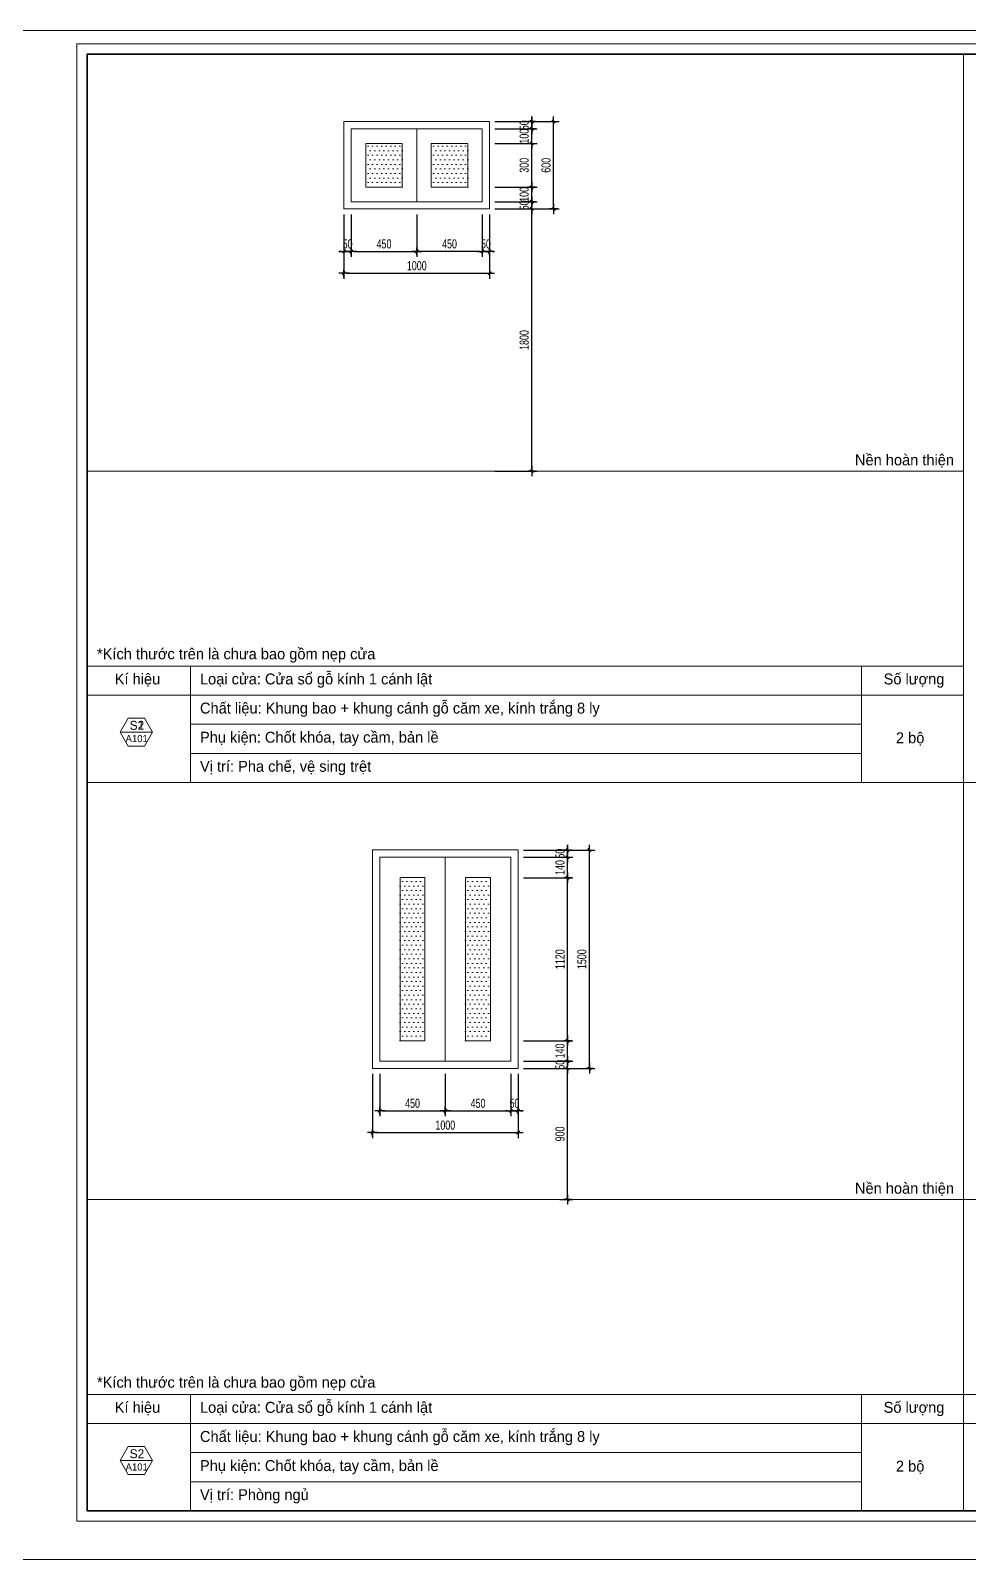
# Model space of a CAD drawing. Header units: inches. Extents: x 88947 to 296847, y 35049 to 161062.
# Drawn here: x 237836 to 244278, y 56051 to 66552 of the extents above; entities that cross this region are included whole.
import ezdxf
from ezdxf.enums import TextEntityAlignment as Align

# ---------------------------------------------------------------- set-up
doc = ezdxf.new("R2010")
doc.units = ezdxf.units.IN
doc.header["$MEASUREMENT"] = 0
doc.header["$PDMODE"] = 1
for name, color, linetype, lineweight in [('A-Dims', 145, 'Continuous', 25), ('A-Text', 30, 'Continuous', 9), ('A-Wall', 2, 'Continuous', 35), ('CUA', 42, 'Continuous', 20), ('DIM', 7, 'Continuous', 25), ('DOOR', 142, 'Continuous', 15), ('HACTH', 8, 'Continuous', 5), ('KHUNG 2', 144, 'Continuous', 18), ('NETMANH', 192, 'Continuous', 18)]:
    doc.layers.add(name, color=color, linetype=linetype, lineweight=lineweight)
doc.styles.add('FRANKO', font='VFRANKO.TTF')
doc.styles.add('KH-TEXT', font='VAVON.TTF')
doc.styles.add('VNI-HELVE-CONDENSE', font='VNARIAL.TTF', dxfattribs={"width": 0.7})
doc.dimstyles.new('TAS-50', dxfattribs={"dimscale": 25, "dimtxt": 2.5, "dimasz": 0.7, "dimexe": 1.5, "dimexo": 1.5, "dimgap": 0.8, "dimtad": 1, "dimdec": 0, "dimzin": 3, "dimdsep": 46, "dimtxsty": 'VNI-HELVE-CONDENSE', "dimblk": 'TICK', "dimcen": 2.5, "dimclrt": 71, "dimazin": 2, "dimtfac": 0.75, "dimtdec": 0, "dimtix": 1, "dimtmove": 2, "dimatfit": 2, "dimldrblk": 'TICK123', "dimfxl": 1.5, "dimtolj": 1, "dimtzin": 0, "dimarcsym": 0})

# ---------------------------------------------------------------- blocks, each defined once
blk = doc.blocks.new('khung ten')
at = {"layer": 'A-Wall', "ltscale": 0.7}
blk.add_lwpolyline([(267204, -219099), (305804, -219099), (305804, -190799), (267204, -190799)], close=True, dxfattribs=at)
at = {"layer": 'KHUNG 2', "ltscale": 0.7}
blk.add_lwpolyline([(267004, -219299), (306004, -219299), (306004, -190599), (267004, -190599)], close=True, dxfattribs=at)
at = {"layer": 'NETMANH', "ltscale": 0.7}
blk.add_lwpolyline([(265004, -220042), (307004, -220042), (307004, -190342), (265004, -190342)], close=True, dxfattribs=at)
blk = doc.blocks.new('KH-WIN')
blk.add_line((-4.52, 0), (4.52, 0))
blk.add_lwpolyline([(-2.26, 3.91), (-4.52, 0), (-2.26, -3.91), (2.26, -3.91), (4.52, 0), (2.26, 3.91)], close=True)
at = {"color": 3, "style": 'KH-TEXT'}
blk.add_attdef('SYMBOL', text='', height=2.5, dxfattribs=at).set_placement((0.15, 1.89), align=Align.MIDDLE_CENTER)
at = {"style": 'KH-TEXT'}
blk.add_attdef('TYPE', text='', height=2, dxfattribs=at).set_placement((0.09, -1.83), align=Align.MIDDLE_CENTER)
blk = doc.blocks.new('TICK')
at = {"layer": 'A-Dims', "color": 1}
for p, q in [((-2, 0), (2, 0)), ((0, 1.5), (0, -1.5))]:
    blk.add_line(p, q, dxfattribs=at)
at = {"layer": 'A-Dims', "color": 1, "const_width": 0.788}
blk.add_lwpolyline([(-0.33, -0.35), (0.38, 0.38)], dxfattribs=at)
at = {"layer": 'A-Dims', "color": 1, "const_width": 0.394}
for points in [[(0.24, 0.52, -0.414214), (0.52, 0.52, -1)], [(0.52, 0.52, -0.414214), (0.52, 0.24, -1)], [(-0.47, -0.21, 0.414214), (-0.47, -0.49, 1)], [(-0.47, -0.49, 0.414214), (-0.19, -0.49, 1)]]:
    blk.add_lwpolyline(points, format="xyb", dxfattribs=at)
blk = doc.blocks.new('*D4312')
at = {"layer": 'Defpoints', "color": 0}
for p in [(240989, 65377), (240989, 65327), (241279, 65377)]:
    blk.add_point(p, dxfattribs=at)
at = {"layer": 'DIM', "color": 0, "lineweight": -2}
for p, q in [((241026, 65377), (241316, 65377)), ((241026, 65327), (241316, 65327)), ((241279, 65395), (241279, 65412)), ((241279, 65327), (241279, 65377)), ((241279, 65310), (241279, 65292))]:
    blk.add_line(p, q, dxfattribs=at)
at = {"layer": 'DIM', "color": 0, "lineweight": -2, "xscale": 17.5, "yscale": 17.5, "zscale": 17.5}
for p, rotation in [((241279, 65377), 270), ((241279, 65327), 90)]:
    blk.add_blockref('TICK', p, dxfattribs=dict(at, rotation=rotation))
at = {"layer": 'DIM', "color": 71, "insert": (241227, 65352), "char_height": 62.5, "attachment_point": 5, "rotation": 90, "style": 'VNI-HELVE-CONDENSE'}
blk.add_mtext('\\A1;50', dxfattribs=at)
blk = doc.blocks.new('TICK123')
at = {"layer": 'A-Dims', "color": 1}
blk.add_lwpolyline([(0.05, 0, 0, 0.84, 0), (-2.11, 0, 8.4, 8.4, 0)], format="xyseb", dxfattribs=at)
blk = doc.blocks.new('*D4313')
at = {"layer": 'Defpoints', "color": 0}
for p in [(240989, 65477), (241279, 65477), (240989, 65377)]:
    blk.add_point(p, dxfattribs=at)
at = {"layer": 'DIM', "color": 0, "lineweight": -2}
for p, q in [((241026, 65477), (241316, 65477)), ((241279, 65495), (241279, 65512)), ((241279, 65377), (241279, 65477)), ((241026, 65377), (241316, 65377)), ((241279, 65360), (241279, 65342))]:
    blk.add_line(p, q, dxfattribs=at)
at = {"layer": 'DIM', "color": 0, "lineweight": -2, "xscale": 17.5, "yscale": 17.5, "zscale": 17.5}
for p, rotation in [((241279, 65477), 270), ((241279, 65377), 90)]:
    blk.add_blockref('TICK', p, dxfattribs=dict(at, rotation=rotation))
at = {"layer": 'DIM', "color": 71, "insert": (241227, 65427), "char_height": 62.5, "attachment_point": 5, "rotation": 90, "style": 'VNI-HELVE-CONDENSE'}
blk.add_mtext('\\A1;100', dxfattribs=at)
blk = doc.blocks.new('*D4314')
at = {"layer": 'Defpoints', "color": 0}
for p in [(240989, 65927), (240989, 65877), (241279, 65927)]:
    blk.add_point(p, dxfattribs=at)
at = {"layer": 'DIM', "color": 0, "lineweight": -2}
for p, q in [((241279, 65945), (241279, 65962)), ((241026, 65927), (241316, 65927)), ((241026, 65877), (241316, 65877)), ((241279, 65877), (241279, 65927)), ((241279, 65860), (241279, 65842))]:
    blk.add_line(p, q, dxfattribs=at)
at = {"layer": 'DIM', "color": 0, "lineweight": -2, "xscale": 17.5, "yscale": 17.5, "zscale": 17.5}
for p, rotation in [((241279, 65927), 270), ((241279, 65877), 90)]:
    blk.add_blockref('TICK', p, dxfattribs=dict(at, rotation=rotation))
at = {"layer": 'DIM', "color": 71, "insert": (241227, 65902), "char_height": 62.5, "attachment_point": 5, "rotation": 90, "style": 'VNI-HELVE-CONDENSE'}
blk.add_mtext('\\A1;50', dxfattribs=at)
blk = doc.blocks.new('*D4315')
at = {"layer": 'Defpoints', "color": 0}
for p in [(239989, 65327), (240039, 65327), (240039, 65036)]:
    blk.add_point(p, dxfattribs=at)
at = {"layer": 'DIM', "color": 0, "lineweight": -2}
for p, q in [((239989, 65290), (239989, 64998)), ((240039, 65290), (240039, 64998)), ((239971, 65036), (239954, 65036)), ((239989, 65036), (240039, 65036)), ((240056, 65036), (240074, 65036))]:
    blk.add_line(p, q, dxfattribs=at)
at = {"layer": 'DIM', "color": 0, "lineweight": -2, "xscale": 17.5, "yscale": 17.5, "zscale": 17.5}
blk.add_blockref('TICK', (239989, 65036), dxfattribs=at)
at = {"layer": 'DIM', "color": 0, "lineweight": -2, "xscale": 17.5, "yscale": 17.5, "zscale": 17.5, "rotation": 180}
blk.add_blockref('TICK', (240039, 65036), dxfattribs=at)
at = {"layer": 'DIM', "color": 71, "insert": (240014, 65087), "char_height": 62.5, "attachment_point": 5, "style": 'VNI-HELVE-CONDENSE'}
blk.add_mtext('\\A1;50', dxfattribs=at)
blk = doc.blocks.new('*D4316')
at = {"layer": 'Defpoints', "color": 0}
for p in [(240039, 65327), (240489, 65327), (240489, 65036)]:
    blk.add_point(p, dxfattribs=at)
at = {"layer": 'DIM', "color": 0, "lineweight": -2}
for p, q in [((240039, 65290), (240039, 64998)), ((240489, 65290), (240489, 64998)), ((240056, 65036), (240471, 65036))]:
    blk.add_line(p, q, dxfattribs=at)
at = {"layer": 'DIM', "color": 0, "lineweight": -2, "xscale": 17.5, "yscale": 17.5, "zscale": 17.5, "rotation": 180}
blk.add_blockref('TICK', (240039, 65036), dxfattribs=at)
at = {"layer": 'DIM', "color": 0, "lineweight": -2, "xscale": 17.5, "yscale": 17.5, "zscale": 17.5}
blk.add_blockref('TICK', (240489, 65036), dxfattribs=at)
at = {"layer": 'DIM', "color": 71, "insert": (240264, 65087), "char_height": 62.5, "attachment_point": 5, "style": 'VNI-HELVE-CONDENSE'}
blk.add_mtext('\\A1;450', dxfattribs=at)
blk = doc.blocks.new('*D4317')
at = {"layer": 'Defpoints', "color": 0}
for p in [(239989, 65327), (240989, 65327), (240989, 64886)]:
    blk.add_point(p, dxfattribs=at)
at = {"layer": 'DIM', "color": 0, "lineweight": -2}
for p, q in [((239989, 65290), (239989, 64848)), ((240989, 65290), (240989, 64848)), ((240006, 64886), (240971, 64886))]:
    blk.add_line(p, q, dxfattribs=at)
at = {"layer": 'DIM', "color": 0, "lineweight": -2, "xscale": 17.5, "yscale": 17.5, "zscale": 17.5, "rotation": 180}
blk.add_blockref('TICK', (239989, 64886), dxfattribs=at)
at = {"layer": 'DIM', "color": 0, "lineweight": -2, "xscale": 17.5, "yscale": 17.5, "zscale": 17.5}
blk.add_blockref('TICK', (240989, 64886), dxfattribs=at)
at = {"layer": 'DIM', "color": 71, "insert": (240489, 64937), "char_height": 62.5, "attachment_point": 5, "style": 'VNI-HELVE-CONDENSE'}
blk.add_mtext('\\A1;1000', dxfattribs=at)
blk = doc.blocks.new('*D4318')
at = {"layer": 'Defpoints', "color": 0}
for p in [(240989, 65777), (241279, 65777), (240989, 65477)]:
    blk.add_point(p, dxfattribs=at)
at = {"layer": 'DIM', "color": 0, "lineweight": -2}
for p, q in [((241026, 65777), (241316, 65777)), ((241279, 65495), (241279, 65760)), ((241026, 65477), (241316, 65477))]:
    blk.add_line(p, q, dxfattribs=at)
at = {"layer": 'DIM', "color": 0, "lineweight": -2, "xscale": 17.5, "yscale": 17.5, "zscale": 17.5}
for p, rotation in [((241279, 65777), 90), ((241279, 65477), 270)]:
    blk.add_blockref('TICK', p, dxfattribs=dict(at, rotation=rotation))
at = {"layer": 'DIM', "color": 71, "insert": (241227, 65627), "char_height": 62.5, "attachment_point": 5, "rotation": 90, "style": 'VNI-HELVE-CONDENSE'}
blk.add_mtext('\\A1;300', dxfattribs=at)
blk = doc.blocks.new('*D4319')
at = {"layer": 'Defpoints', "color": 0}
for p in [(240989, 65877), (241279, 65877), (240989, 65777)]:
    blk.add_point(p, dxfattribs=at)
at = {"layer": 'DIM', "color": 0, "lineweight": -2}
for p, q in [((241026, 65877), (241316, 65877)), ((241279, 65895), (241279, 65912)), ((241279, 65777), (241279, 65877)), ((241026, 65777), (241316, 65777)), ((241279, 65760), (241279, 65742))]:
    blk.add_line(p, q, dxfattribs=at)
at = {"layer": 'DIM', "color": 0, "lineweight": -2, "xscale": 17.5, "yscale": 17.5, "zscale": 17.5}
for p, rotation in [((241279, 65877), 270), ((241279, 65777), 90)]:
    blk.add_blockref('TICK', p, dxfattribs=dict(at, rotation=rotation))
at = {"layer": 'DIM', "color": 71, "insert": (241227, 65827), "char_height": 62.5, "attachment_point": 5, "rotation": 90, "style": 'VNI-HELVE-CONDENSE'}
blk.add_mtext('\\A1;100', dxfattribs=at)
blk = doc.blocks.new('*D4320')
at = {"layer": 'Defpoints', "color": 0}
for p in [(240989, 65927), (241429, 65927), (240989, 65327)]:
    blk.add_point(p, dxfattribs=at)
at = {"layer": 'DIM', "color": 0, "lineweight": -2}
for p, q in [((241026, 65927), (241466, 65927)), ((241429, 65345), (241429, 65910)), ((241026, 65327), (241466, 65327))]:
    blk.add_line(p, q, dxfattribs=at)
at = {"layer": 'DIM', "color": 0, "lineweight": -2, "xscale": 17.5, "yscale": 17.5, "zscale": 17.5}
for p, rotation in [((241429, 65927), 90), ((241429, 65327), 270)]:
    blk.add_blockref('TICK', p, dxfattribs=dict(at, rotation=rotation))
at = {"layer": 'DIM', "color": 71, "insert": (241377, 65627), "char_height": 62.5, "attachment_point": 5, "rotation": 90, "style": 'VNI-HELVE-CONDENSE'}
blk.add_mtext('\\A1;600', dxfattribs=at)
blk = doc.blocks.new('*D4321')
at = {"layer": 'Defpoints', "color": 0}
for p in [(240989, 65327), (241279, 65327), (240989, 63527)]:
    blk.add_point(p, dxfattribs=at)
at = {"layer": 'DIM', "color": 0, "lineweight": -2}
for p, q in [((241026, 65327), (241316, 65327)), ((241279, 63545), (241279, 65310)), ((241026, 63527), (241316, 63527))]:
    blk.add_line(p, q, dxfattribs=at)
at = {"layer": 'DIM', "color": 0, "lineweight": -2, "xscale": 17.5, "yscale": 17.5, "zscale": 17.5}
for p, rotation in [((241279, 65327), 90), ((241279, 63527), 270)]:
    blk.add_blockref('TICK', p, dxfattribs=dict(at, rotation=rotation))
at = {"layer": 'DIM', "color": 71, "insert": (241227, 64427), "char_height": 62.5, "attachment_point": 5, "rotation": 90, "style": 'VNI-HELVE-CONDENSE'}
blk.add_mtext('\\A1;1800', dxfattribs=at)
blk = doc.blocks.new('*D4322')
at = {"layer": 'Defpoints', "color": 0}
for p in [(240939, 65327), (240989, 65327), (240939, 65036)]:
    blk.add_point(p, dxfattribs=at)
at = {"layer": 'DIM', "color": 0, "lineweight": -2}
for p, q in [((240939, 65290), (240939, 64998)), ((240989, 65290), (240989, 64998)), ((240921, 65036), (240904, 65036)), ((240989, 65036), (240939, 65036)), ((241006, 65036), (241024, 65036))]:
    blk.add_line(p, q, dxfattribs=at)
at = {"layer": 'DIM', "color": 0, "lineweight": -2, "xscale": 17.5, "yscale": 17.5, "zscale": 17.5}
blk.add_blockref('TICK', (240939, 65036), dxfattribs=at)
at = {"layer": 'DIM', "color": 0, "lineweight": -2, "xscale": 17.5, "yscale": 17.5, "zscale": 17.5, "rotation": 180}
blk.add_blockref('TICK', (240989, 65036), dxfattribs=at)
at = {"layer": 'DIM', "color": 71, "insert": (240964, 65087), "char_height": 62.5, "attachment_point": 5, "style": 'VNI-HELVE-CONDENSE'}
blk.add_mtext('\\A1;50', dxfattribs=at)
blk = doc.blocks.new('*D4323')
at = {"layer": 'Defpoints', "color": 0}
for p in [(240489, 65327), (240939, 65327), (240489, 65036)]:
    blk.add_point(p, dxfattribs=at)
at = {"layer": 'DIM', "color": 0, "lineweight": -2}
for p, q in [((240489, 65290), (240489, 64998)), ((240939, 65290), (240939, 64998)), ((240921, 65036), (240506, 65036))]:
    blk.add_line(p, q, dxfattribs=at)
at = {"layer": 'DIM', "color": 0, "lineweight": -2, "xscale": 17.5, "yscale": 17.5, "zscale": 17.5, "rotation": 180}
blk.add_blockref('TICK', (240489, 65036), dxfattribs=at)
at = {"layer": 'DIM', "color": 0, "lineweight": -2, "xscale": 17.5, "yscale": 17.5, "zscale": 17.5}
blk.add_blockref('TICK', (240939, 65036), dxfattribs=at)
at = {"layer": 'DIM', "color": 71, "insert": (240714, 65087), "char_height": 62.5, "attachment_point": 5, "style": 'VNI-HELVE-CONDENSE'}
blk.add_mtext('\\A1;450', dxfattribs=at)
blk = doc.blocks.new('*D4329')
at = {"layer": 'Defpoints', "color": 0}
for p in [(241185, 59474), (241525, 59474), (241185, 59424)]:
    blk.add_point(p, dxfattribs=at)
at = {"layer": 'DIM', "color": 0, "lineweight": -2}
for p, q in [((241222, 59474), (241562, 59474)), ((241525, 59492), (241525, 59509)), ((241525, 59424), (241525, 59474)), ((241222, 59424), (241562, 59424)), ((241525, 59407), (241525, 59389))]:
    blk.add_line(p, q, dxfattribs=at)
at = {"layer": 'DIM', "color": 0, "lineweight": -2, "xscale": 17.5, "yscale": 17.5, "zscale": 17.5}
for p, rotation in [((241525, 59474), 270), ((241525, 59424), 90)]:
    blk.add_blockref('TICK', p, dxfattribs=dict(at, rotation=rotation))
at = {"layer": 'DIM', "color": 71, "insert": (241473, 59449), "char_height": 62.5, "attachment_point": 5, "rotation": 90, "style": 'VNI-HELVE-CONDENSE'}
blk.add_mtext('\\A1;50', dxfattribs=at)
blk = doc.blocks.new('*D4330')
at = {"layer": 'Defpoints', "color": 0}
for p in [(241185, 59614), (241525, 59614), (241185, 59474)]:
    blk.add_point(p, dxfattribs=at)
at = {"layer": 'DIM', "color": 0, "lineweight": -2}
for p, q in [((241222, 59614), (241562, 59614)), ((241525, 59492), (241525, 59597)), ((241222, 59474), (241562, 59474))]:
    blk.add_line(p, q, dxfattribs=at)
at = {"layer": 'DIM', "color": 0, "lineweight": -2, "xscale": 17.5, "yscale": 17.5, "zscale": 17.5}
for p, rotation in [((241525, 59614), 90), ((241525, 59474), 270)]:
    blk.add_blockref('TICK', p, dxfattribs=dict(at, rotation=rotation))
at = {"layer": 'DIM', "color": 71, "insert": (241473, 59544), "char_height": 62.5, "attachment_point": 5, "rotation": 90, "style": 'VNI-HELVE-CONDENSE'}
blk.add_mtext('\\A1;140', dxfattribs=at)
blk = doc.blocks.new('*D4331')
at = {"layer": 'Defpoints', "color": 0}
for p in [(241185, 60924), (241525, 60924), (241185, 60874)]:
    blk.add_point(p, dxfattribs=at)
at = {"layer": 'DIM', "color": 0, "lineweight": -2}
for p, q in [((241222, 60924), (241562, 60924)), ((241525, 60942), (241525, 60959)), ((241525, 60874), (241525, 60924)), ((241222, 60874), (241562, 60874)), ((241525, 60857), (241525, 60839))]:
    blk.add_line(p, q, dxfattribs=at)
at = {"layer": 'DIM', "color": 0, "lineweight": -2, "xscale": 17.5, "yscale": 17.5, "zscale": 17.5}
for p, rotation in [((241525, 60924), 270), ((241525, 60874), 90)]:
    blk.add_blockref('TICK', p, dxfattribs=dict(at, rotation=rotation))
at = {"layer": 'DIM', "color": 71, "insert": (241473, 60899), "char_height": 62.5, "attachment_point": 5, "rotation": 90, "style": 'VNI-HELVE-CONDENSE'}
blk.add_mtext('\\A1;50', dxfattribs=at)
blk = doc.blocks.new('*D4332')
at = {"layer": 'Defpoints', "color": 0}
for p in [(240235, 59424), (240685, 59424), (240685, 59133)]:
    blk.add_point(p, dxfattribs=at)
at = {"layer": 'DIM', "color": 0, "lineweight": -2}
for p, q in [((240235, 59387), (240235, 59095)), ((240685, 59387), (240685, 59095)), ((240252, 59133), (240667, 59133))]:
    blk.add_line(p, q, dxfattribs=at)
at = {"layer": 'DIM', "color": 0, "lineweight": -2, "xscale": 17.5, "yscale": 17.5, "zscale": 17.5, "rotation": 180}
blk.add_blockref('TICK', (240235, 59133), dxfattribs=at)
at = {"layer": 'DIM', "color": 0, "lineweight": -2, "xscale": 17.5, "yscale": 17.5, "zscale": 17.5}
blk.add_blockref('TICK', (240685, 59133), dxfattribs=at)
at = {"layer": 'DIM', "color": 71, "insert": (240460, 59184), "char_height": 62.5, "attachment_point": 5, "style": 'VNI-HELVE-CONDENSE'}
blk.add_mtext('\\A1;450', dxfattribs=at)
blk = doc.blocks.new('*D4333')
at = {"layer": 'Defpoints', "color": 0}
for p in [(240685, 59424), (241135, 59424), (241135, 59133)]:
    blk.add_point(p, dxfattribs=at)
at = {"layer": 'DIM', "color": 0, "lineweight": -2}
for p, q in [((240685, 59387), (240685, 59095)), ((241135, 59387), (241135, 59095)), ((240702, 59133), (241117, 59133))]:
    blk.add_line(p, q, dxfattribs=at)
at = {"layer": 'DIM', "color": 0, "lineweight": -2, "xscale": 17.5, "yscale": 17.5, "zscale": 17.5, "rotation": 180}
blk.add_blockref('TICK', (240685, 59133), dxfattribs=at)
at = {"layer": 'DIM', "color": 0, "lineweight": -2, "xscale": 17.5, "yscale": 17.5, "zscale": 17.5}
blk.add_blockref('TICK', (241135, 59133), dxfattribs=at)
at = {"layer": 'DIM', "color": 71, "insert": (240910, 59184), "char_height": 62.5, "attachment_point": 5, "style": 'VNI-HELVE-CONDENSE'}
blk.add_mtext('\\A1;450', dxfattribs=at)
blk = doc.blocks.new('*D4334')
at = {"layer": 'Defpoints', "color": 0}
for p in [(241135, 59424), (241185, 59424), (241185, 59133)]:
    blk.add_point(p, dxfattribs=at)
at = {"layer": 'DIM', "color": 0, "lineweight": -2}
for p, q in [((241135, 59387), (241135, 59095)), ((241185, 59387), (241185, 59095)), ((241117, 59133), (241100, 59133)), ((241135, 59133), (241185, 59133)), ((241202, 59133), (241220, 59133))]:
    blk.add_line(p, q, dxfattribs=at)
at = {"layer": 'DIM', "color": 0, "lineweight": -2, "xscale": 17.5, "yscale": 17.5, "zscale": 17.5}
blk.add_blockref('TICK', (241135, 59133), dxfattribs=at)
at = {"layer": 'DIM', "color": 0, "lineweight": -2, "xscale": 17.5, "yscale": 17.5, "zscale": 17.5, "rotation": 180}
blk.add_blockref('TICK', (241185, 59133), dxfattribs=at)
at = {"layer": 'DIM', "color": 71, "insert": (241160, 59184), "char_height": 62.5, "attachment_point": 5, "style": 'VNI-HELVE-CONDENSE'}
blk.add_mtext('\\A1;50', dxfattribs=at)
blk = doc.blocks.new('*D4335')
at = {"layer": 'Defpoints', "color": 0}
for p in [(240185, 59424), (241185, 59424), (241185, 58983)]:
    blk.add_point(p, dxfattribs=at)
at = {"layer": 'DIM', "color": 0, "lineweight": -2}
for p, q in [((240185, 59387), (240185, 58945)), ((241185, 59387), (241185, 58945)), ((240202, 58983), (241167, 58983))]:
    blk.add_line(p, q, dxfattribs=at)
at = {"layer": 'DIM', "color": 0, "lineweight": -2, "xscale": 17.5, "yscale": 17.5, "zscale": 17.5, "rotation": 180}
blk.add_blockref('TICK', (240185, 58983), dxfattribs=at)
at = {"layer": 'DIM', "color": 0, "lineweight": -2, "xscale": 17.5, "yscale": 17.5, "zscale": 17.5}
blk.add_blockref('TICK', (241185, 58983), dxfattribs=at)
at = {"layer": 'DIM', "color": 71, "insert": (240685, 59034), "char_height": 62.5, "attachment_point": 5, "style": 'VNI-HELVE-CONDENSE'}
blk.add_mtext('\\A1;1000', dxfattribs=at)
blk = doc.blocks.new('*D4336')
at = {"layer": 'Defpoints', "color": 0}
for p in [(241185, 60734), (241525, 60734), (241185, 59614)]:
    blk.add_point(p, dxfattribs=at)
at = {"layer": 'DIM', "color": 0, "lineweight": -2}
for p, q in [((241222, 60734), (241562, 60734)), ((241525, 59632), (241525, 60717)), ((241222, 59614), (241562, 59614))]:
    blk.add_line(p, q, dxfattribs=at)
at = {"layer": 'DIM', "color": 0, "lineweight": -2, "xscale": 17.5, "yscale": 17.5, "zscale": 17.5}
for p, rotation in [((241525, 60734), 90), ((241525, 59614), 270)]:
    blk.add_blockref('TICK', p, dxfattribs=dict(at, rotation=rotation))
at = {"layer": 'DIM', "color": 71, "insert": (241473, 60174), "char_height": 62.5, "attachment_point": 5, "rotation": 90, "style": 'VNI-HELVE-CONDENSE'}
blk.add_mtext('\\A1;1120', dxfattribs=at)
blk = doc.blocks.new('*D4337')
at = {"layer": 'Defpoints', "color": 0}
for p in [(241185, 60874), (241525, 60874), (241185, 60734)]:
    blk.add_point(p, dxfattribs=at)
at = {"layer": 'DIM', "color": 0, "lineweight": -2}
for p, q in [((241222, 60874), (241562, 60874)), ((241525, 60752), (241525, 60857)), ((241222, 60734), (241562, 60734))]:
    blk.add_line(p, q, dxfattribs=at)
at = {"layer": 'DIM', "color": 0, "lineweight": -2, "xscale": 17.5, "yscale": 17.5, "zscale": 17.5}
for p, rotation in [((241525, 60874), 90), ((241525, 60734), 270)]:
    blk.add_blockref('TICK', p, dxfattribs=dict(at, rotation=rotation))
at = {"layer": 'DIM', "color": 71, "insert": (241473, 60804), "char_height": 62.5, "attachment_point": 5, "rotation": 90, "style": 'VNI-HELVE-CONDENSE'}
blk.add_mtext('\\A1;140', dxfattribs=at)
blk = doc.blocks.new('*D4338')
at = {"layer": 'Defpoints', "color": 0}
for p in [(241335, 60924), (241675, 60924), (241335, 59424)]:
    blk.add_point(p, dxfattribs=at)
at = {"layer": 'DIM', "color": 0, "lineweight": -2}
for p, q in [((241372, 60924), (241712, 60924)), ((241675, 59442), (241675, 60907)), ((241372, 59424), (241712, 59424))]:
    blk.add_line(p, q, dxfattribs=at)
at = {"layer": 'DIM', "color": 0, "lineweight": -2, "xscale": 17.5, "yscale": 17.5, "zscale": 17.5}
for p, rotation in [((241675, 60924), 90), ((241675, 59424), 270)]:
    blk.add_blockref('TICK', p, dxfattribs=dict(at, rotation=rotation))
at = {"layer": 'DIM', "color": 71, "insert": (241623, 60174), "char_height": 62.5, "attachment_point": 5, "rotation": 90, "style": 'VNI-HELVE-CONDENSE'}
blk.add_mtext('\\A1;1500', dxfattribs=at)
blk = doc.blocks.new('*D4339')
at = {"layer": 'Defpoints', "color": 0}
for p in [(241185, 59424), (241525, 59424), (241435, 58524)]:
    blk.add_point(p, dxfattribs=at)
at = {"layer": 'DIM', "color": 0, "lineweight": -2}
for p, q in [((241222, 59424), (241562, 59424)), ((241525, 58542), (241525, 59407)), ((241472, 58524), (241562, 58524))]:
    blk.add_line(p, q, dxfattribs=at)
at = {"layer": 'DIM', "color": 0, "lineweight": -2, "xscale": 17.5, "yscale": 17.5, "zscale": 17.5}
for p, rotation in [((241525, 59424), 90), ((241525, 58524), 270)]:
    blk.add_blockref('TICK', p, dxfattribs=dict(at, rotation=rotation))
at = {"layer": 'DIM', "color": 71, "insert": (241473, 58974), "char_height": 62.5, "attachment_point": 5, "rotation": 90, "style": 'VNI-HELVE-CONDENSE'}
blk.add_mtext('\\A1;900', dxfattribs=at)

msp = doc.modelspace()

# ---------------------------------------------------------------- hatches: boundary and pattern name
at = {"layer": 'HACTH'}
h = msp.add_hatch(dxfattribs=at)
h.set_pattern_fill('DOTS', color=256, scale=500, style=0)
h.set_pattern_definition([(0, (240138.557, 65477.24), (15.625, 31.25), [0, -31.25])])
h.paths.add_polyline_path([(240388.6, 65777.2), (240238.6, 65777.2), (240238.6, 65477.2), (240388.6, 65477.2)])
h.paths.add_polyline_path([(240238.6, 65777.2), (240138.6, 65777.2), (240138.6, 65477.2), (240238.6, 65477.2)])
h = msp.add_hatch(dxfattribs=at)
h.set_pattern_fill('DOTS', color=256, scale=500, style=0)
h.set_pattern_definition([(180, (240838.557, 65477.24), (-15.625, 31.25), [0, -31.25])])
h.paths.add_polyline_path([(240588.6, 65777.2), (240738.6, 65777.2), (240738.6, 65477.2), (240588.6, 65477.2)])
h.paths.add_polyline_path([(240738.6, 65777.2), (240838.6, 65777.2), (240838.6, 65477.2), (240738.6, 65477.2)])
h = msp.add_hatch(dxfattribs=at)
h.set_pattern_fill('DOTS', color=256, scale=500, style=0)
h.set_pattern_definition([(0, (240124.59, 59614.203), (15.625, 31.25), [0, -31.25])])
h.paths.add_polyline_path([(240544.6, 60734.2), (240374.6, 60734.2), (240374.6, 59614.2), (240544.6, 59614.2)])
h = msp.add_hatch(dxfattribs=at)
h.set_pattern_fill('DOTS', color=256, scale=500, style=0)
h.set_pattern_definition([(0, (240824.59, 59614.203), (15.625, 31.25), [0, -31.25])])
h.paths.add_polyline_path([(240824.6, 60734.2), (240994.6, 60734.2), (240994.6, 59614.2), (240824.6, 59614.2)])

# ---------------------------------------------------------------- linework, layer by layer
at = {"layer": 'CUA'}
for points in [[(239988.6, 65927.2), (240988.6, 65927.2), (240988.6, 65327.2), (239988.6, 65327.2)], [(240488.6, 65877.2), (240038.6, 65877.2), (240038.6, 65377.2), (240488.6, 65377.2)], [(240488.6, 65877.2), (240038.6, 65877.2), (240038.6, 65377.2), (240488.6, 65377.2)], [(240488.6, 65877.2), (240938.6, 65877.2), (240938.6, 65377.2), (240488.6, 65377.2)], [(240488.6, 65877.2), (240938.6, 65877.2), (240938.6, 65377.2), (240488.6, 65377.2)], [(240388.6, 65777.2), (240138.6, 65777.2), (240138.6, 65477.2), (240388.6, 65477.2)], [(240588.6, 65777.2), (240838.6, 65777.2), (240838.6, 65477.2), (240588.6, 65477.2)], [(240184.6, 60924.2), (241184.6, 60924.2), (241184.6, 59424.2), (240184.6, 59424.2)], [(240684.6, 60874.2), (240234.6, 60874.2), (240234.6, 59474.2), (240684.6, 59474.2)], [(240684.6, 60874.2), (241134.6, 60874.2), (241134.6, 59474.2), (240684.6, 59474.2)], [(240544.6, 60734.2), (240374.6, 60734.2), (240374.6, 59614.2), (240544.6, 59614.2)], [(240824.6, 60734.2), (240994.6, 60734.2), (240994.6, 59614.2), (240824.6, 59614.2)]]:
    msp.add_lwpolyline(points, close=True, dxfattribs=at)
msp.add_lwpolyline([(241134.6, 60874.2), (241134.6, 59474.2), (240234.6, 59474.2), (240234.6, 60874.2), (241134.6, 60874.2)], dxfattribs=at)
at = {"layer": 'NETMANH'}
for points in [[(244243.8, 56384.7), (244243.8, 66390.8)], [(238225.2, 63527.2), (244243.8, 63527.2)], [(238225.2, 62187.8), (244243.8, 62187.8)], [(238225.2, 62187.8), (244243.8, 62187.8)], [(238934, 62187.8), (238934, 61387.8)], [(243543.8, 62187.8), (243543.8, 61387.8)], [(238225.2, 61987.8), (244243.8, 61987.8)], [(238225.2, 61987.8), (244243.8, 61987.8)], [(238934, 61787.8), (243543.8, 61787.8)], [(238934, 61787.8), (243543.8, 61787.8)], [(238934, 61587.8), (243543.8, 61587.8)], [(238934, 61587.8), (243543.8, 61587.8)], [(238225.2, 61387.8), (250262.4, 61387.8)], [(238225.2, 58524.2), (250262.4, 58524.2)], [(238225.2, 57184.7), (244243.8, 57184.7)], [(238934, 57184.7), (238934, 56384.7)], [(243543.8, 57184.7), (243543.8, 56384.7)], [(244243.8, 57184.7), (250262.4, 57184.7)], [(238225.2, 56984.7), (244243.8, 56984.7)], [(244243.8, 56984.7), (250262.4, 56984.7)], [(238934, 56784.7), (243543.8, 56784.7)], [(238934, 56584.7), (243543.8, 56584.7)]]:
    msp.add_lwpolyline(points, dxfattribs=at)

# ---------------------------------------------------------------- block references
at = {"layer": 'A-Text', "xscale": 0.3535714285681024, "yscale": 0.3535714286845177, "zscale": 0.3535714286832132}
msp.add_blockref('khung ten', (143749.4, 133852), dxfattribs=at)
at = {"layer": 'DOOR'}
ref = msp.add_blockref('KH-WIN', (238563, 61734.2), dxfattribs=dict(at, xscale=24.5, yscale=24.5, zscale=24.5))
ref.add_attrib('SYMBOL', 'S1', dxfattribs={"layer": '0', "height": 61.25, "style": 'KH-TEXT'}).set_placement((238566.8, 61780.5), align=Align.MIDDLE_CENTER)
ref.add_attrib('TYPE', 'A101', dxfattribs={"layer": '0', "height": 49, "style": 'KH-TEXT'}).set_placement((238565.2, 61689.3), align=Align.MIDDLE_CENTER)
ref = msp.add_blockref('KH-WIN', (238563, 61734.2), dxfattribs=dict(at, xscale=24.5, yscale=24.5, zscale=24.5))
ref.add_attrib('SYMBOL', 'S2', dxfattribs={"layer": '0', "height": 61.25, "style": 'KH-TEXT'}).set_placement((238566.8, 61780.5), align=Align.MIDDLE_CENTER)
ref.add_attrib('TYPE', 'A101', dxfattribs={"layer": '0', "height": 49, "style": 'KH-TEXT'}).set_placement((238565.2, 61689.3), align=Align.MIDDLE_CENTER)
ref = msp.add_blockref('KH-WIN', (238563, 56731.1), dxfattribs=dict(at, xscale=24.5, yscale=24.5, zscale=24.5))
ref.add_attrib('SYMBOL', 'S2', dxfattribs={"layer": '0', "height": 61.25, "style": 'KH-TEXT'}).set_placement((238566.8, 56777.4), align=Align.MIDDLE_CENTER)
ref.add_attrib('TYPE', 'A101', dxfattribs={"layer": '0', "height": 49, "style": 'KH-TEXT'}).set_placement((238565.2, 56686.3), align=Align.MIDDLE_CENTER)

# ---------------------------------------------------------------- texts
at = {"layer": 'A-Text', "style": 'FRANKO'}
for s, p in [('Neàn hoaøn thieän', (243498.9, 63566.2)), ('*Kích thöôùc treân laø chöa bao goàm neïp cöûa', (238292.5, 62233.8)), ('Kí hieäu', (238414.3, 62061.4)), ('Loaïi cöûa: Cöûa soå goã kính 1 caùnh laät', (238999.8, 62061.4)), ('Soá löôïng', (243695.9, 62061.4)), ('Chaát lieäu: Khung bao + khung caùnh goã caêm xe, kính traéng 8 ly ', (238999.8, 61861.4)), ('Phuï kieän: Choát khoùa, tay caàm, baûn leà', (238999.8, 61661.4)), ('2 boä', (243780.3, 61657.4)), ('Vò trí: Pha cheá, veä sing treät', (238999.8, 61461.4)), ('Neàn hoaøn thieän', (243498.9, 58563.2)), ('*Kích thöôùc treân laø chöa bao goàm neïp cöûa', (238292.5, 57230.8)), ('Kí hieäu', (238414.3, 57058.4)), ('Loaïi cöûa: Cöûa soå goã kính 1 caùnh laät', (238999.8, 57058.4)), ('Soá löôïng', (243695.9, 57058.4)), ('Chaát lieäu: Khung bao + khung caùnh goã caêm xe, kính traéng 8 ly ', (238999.8, 56858.4)), ('Phuï kieän: Choát khoùa, tay caàm, baûn leà', (238999.8, 56658.4)), ('2 boä', (243780.3, 56654.4)), ('Vò trí: Phoøng nguû', (238999.8, 56458.4))]:
    msp.add_text(s, height=75, dxfattribs=at).set_placement(p)

# ---------------------------------------------------------------- dimensions: what is measured, and where the dimension line sits
at = {"layer": 'DIM'}
for base, p1, p2, angle, picture, middle in [((241278.9, 65927.2), (240988.6, 65877.2), (240988.6, 65927.2), 90, '*D4314', (241227, 65902.2)), ((241428.9, 65927.2), (240988.6, 65327.2), (240988.6, 65927.2), 90, '*D4320', (241377, 65627.2)), ((241278.9, 65877.2), (240988.6, 65777.2), (240988.6, 65877.2), 90, '*D4319', (241227, 65827.2)), ((241278.9, 65777.2), (240988.6, 65477.2), (240988.6, 65777.2), 90, '*D4318', (241226.9, 65627.2)), ((241278.9, 65477.2), (240988.6, 65377.2), (240988.6, 65477.2), 90, '*D4313', (241227, 65427.2)), ((240488.6, 65035.6), (240938.6, 65327.2), (240488.6, 65327.2), 180, '*D4323', (240713.6, 65087.5)), ((240938.6, 65035.6), (240988.6, 65327.2), (240938.6, 65327.2), 180, '*D4322', (240963.6, 65087.5)), ((241278.9, 65377.2), (240988.6, 65327.2), (240988.6, 65377.2), 90, '*D4312', (241227, 65352.2)), ((241278.9, 65327.2), (240988.6, 63527.2), (240988.6, 65327.2), 90, '*D4321', (241227, 64427.2)), ((241524.9, 60924.2), (241184.6, 60874.2), (241184.6, 60924.2), 90, '*D4331', (241473, 60899.2)), ((241524.9, 60874.2), (241184.6, 60734.2), (241184.6, 60874.2), 90, '*D4337', (241473, 60804.2)), ((241674.9, 60924.2), (241334.6, 59424.2), (241334.6, 60924.2), 90, '*D4338', (241623, 60174.2)), ((241524.9, 60734.2), (241184.6, 59614.2), (241184.6, 60734.2), 90, '*D4336', (241473, 60174.2)), ((241524.9, 59614.2), (241184.6, 59474.2), (241184.6, 59614.2), 90, '*D4330', (241473, 59544.2)), ((241524.9, 59474.2), (241184.6, 59424.2), (241184.6, 59474.2), 90, '*D4329', (241473, 59449.2)), ((241524.9, 59424.2), (241434.6, 58524.2), (241184.6, 59424.2), 90, '*D4339', (241473, 58974.2))]:
    dim = msp.add_linear_dim(base=base, p1=p1, p2=p2, angle=angle, dimstyle='TAS-50', dxfattribs=at)
    dim.commit()
    dim.dimension.update_dxf_attribs({"geometry": picture, "text_midpoint": middle})
for base, p1, p2, picture, middle in [((240038.6, 65035.6), (239988.6, 65327.2), (240038.6, 65327.2), '*D4315', (240013.6, 65087.5)), ((240988.6, 64885.6), (239988.6, 65327.2), (240988.6, 65327.2), '*D4317', (240488.6, 64937.5)), ((240488.6, 65035.6), (240038.6, 65327.2), (240488.6, 65327.2), '*D4316', (240263.6, 65087.5)), ((241184.6, 58982.5), (240184.6, 59424.2), (241184.6, 59424.2), '*D4335', (240684.6, 59034.4)), ((240684.6, 59132.5), (240234.6, 59424.2), (240684.6, 59424.2), '*D4332', (240459.6, 59184.4)), ((241134.6, 59132.5), (240684.6, 59424.2), (241134.6, 59424.2), '*D4333', (240909.6, 59184.4)), ((241184.6, 59132.5), (241134.6, 59424.2), (241184.6, 59424.2), '*D4334', (241159.6, 59184.4))]:
    dim = msp.add_linear_dim(base=base, p1=p1, p2=p2, dimstyle='TAS-50', dxfattribs=at)
    dim.commit()
    dim.dimension.update_dxf_attribs({"geometry": picture, "text_midpoint": middle})

doc.saveas('drawing.dxf')
